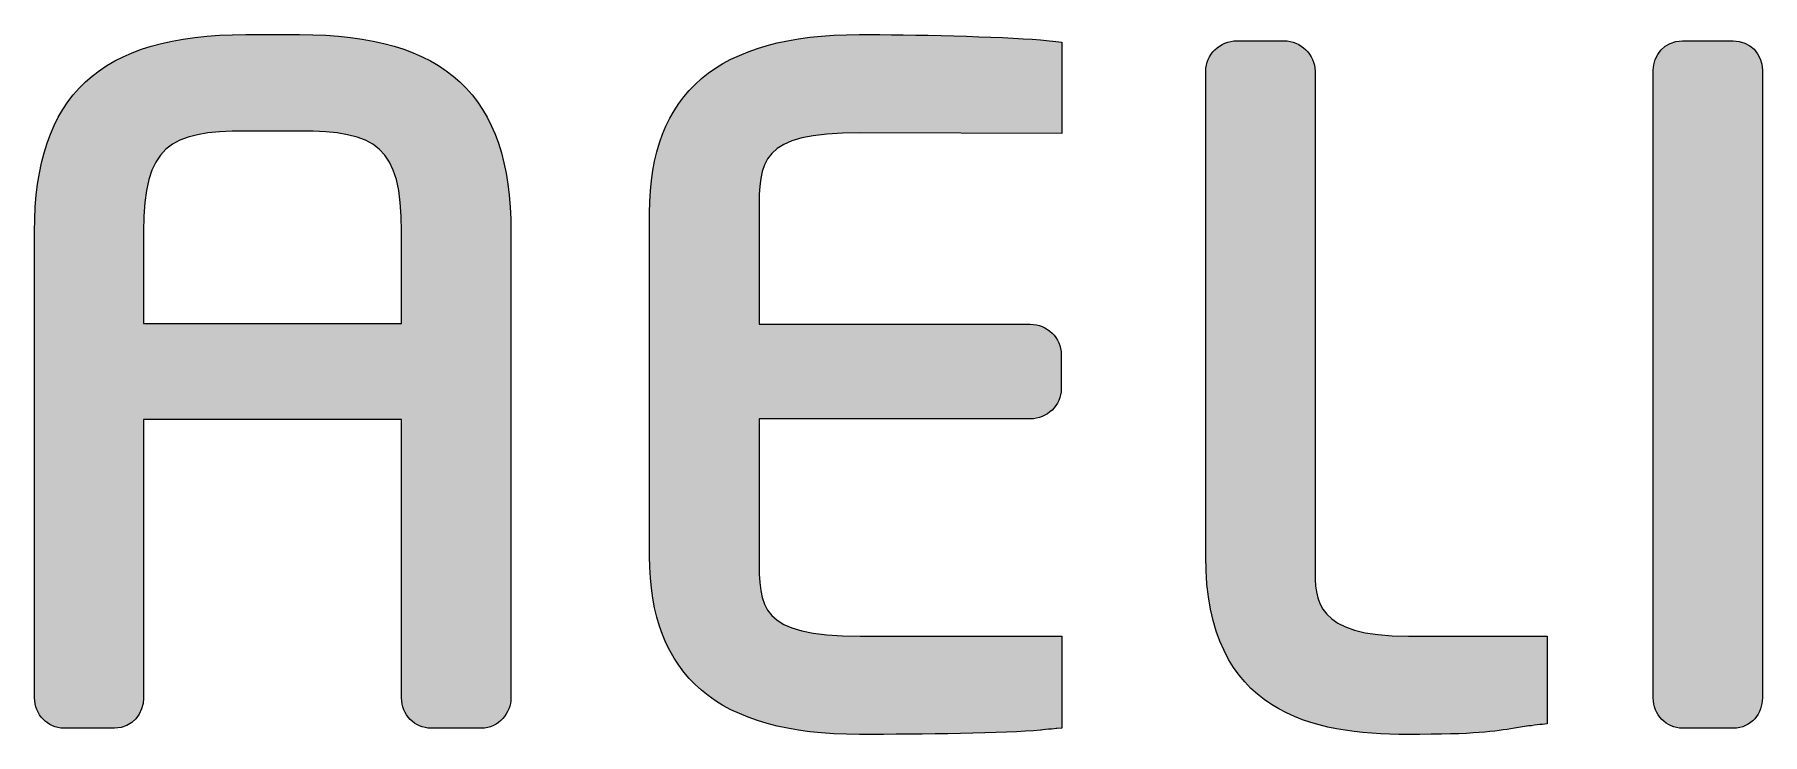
# Model space of a CAD drawing. Extents: x 16296675745 to 16296677675, y -37409619395 to -37409618123.
# Drawn here: x 16296676788.26 to 16296676794.97, y -37409618521.3 to -37409618518.58 of the extents above; entities that cross this region are included whole.
import ezdxf

# ---------------------------------------------------------------- set-up
doc = ezdxf.new("R2010")
doc.units = 0
doc.header["$LTSCALE"] = 10
doc.header["$MEASUREMENT"] = 0
doc.layers.add('레이어 1', color=7, linetype='CONTINUOUS', lineweight=0)

msp = doc.modelspace()

# ---------------------------------------------------------------- hatches: boundary and pattern name
at = {"layer": '레이어 1'}
h = msp.add_hatch(color=7, dxfattribs=at)
h.dxf.hatch_style = 2
edge = h.paths.add_edge_path()
edge.add_spline(control_points=[(16296676789.68239, -37409618519.705566), (16296676789.68239, -37409618519.705566), (16296676788.67975, -37409618519.705566), (16296676788.67975, -37409618519.705566), (16296676788.67975, -37409618519.668297), (16296676788.67975, -37409618519.348038), (16296676788.67975, -37409618519.348038), (16296676788.67975, -37409618519.013733), (16296676788.779131, -37409618518.957008), (16296676789.077271, -37409618518.957008), (16296676789.077271, -37409618518.957008), (16296676789.285179, -37409618518.957008), (16296676789.285179, -37409618518.957008), (16296676789.583151, -37409618518.957008), (16296676789.68239, -37409618519.013733), (16296676789.68239, -37409618519.348038), (16296676789.68239, -37409618519.348038), (16296676789.68239, -37409618519.668297), (16296676789.68239, -37409618519.705566)], knot_values=[0, 0, 0, 0, 1, 1, 1, 2, 2, 2, 3, 3, 3, 4, 4, 4, 5, 5, 5, 6, 6, 6, 6], degree=3, periodic=0)
edge = h.paths.add_edge_path()
edge.add_spline(control_points=[(16296676789.285179, -37409618518.581772), (16296676789.285179, -37409618518.581772), (16296676789.077271, -37409618518.581772), (16296676789.077271, -37409618518.581772), (16296676788.509291, -37409618518.581772), (16296676788.25606, -37409618518.818024), (16296676788.25606, -37409618519.348038), (16296676788.25606, -37409618519.348038), (16296676788.25606, -37409618521.161247), (16296676788.25606, -37409618521.161247), (16296676788.25606, -37409618521.224998), (16296676788.307871, -37409618521.279007), (16296676788.369011, -37409618521.279007), (16296676788.369011, -37409618521.279007), (16296676788.567369, -37409618521.279007), (16296676788.567369, -37409618521.279007), (16296676788.637671, -37409618521.279007), (16296676788.67975, -37409618521.219322), (16296676788.67975, -37409618521.161247), (16296676788.67975, -37409618521.161247), (16296676788.67975, -37409618520.119301), (16296676788.67975, -37409618520.078644), (16296676788.67975, -37409618520.078644), (16296676789.68239, -37409618520.078644), (16296676789.68239, -37409618520.078644), (16296676789.68239, -37409618520.119301), (16296676789.68239, -37409618521.161247), (16296676789.68239, -37409618521.161247), (16296676789.68239, -37409618521.226196), (16296676789.73362, -37409618521.279007), (16296676789.79673, -37409618521.279007), (16296676789.79673, -37409618521.279007), (16296676789.992649, -37409618521.279007), (16296676789.992649, -37409618521.279007), (16296676790.061331, -37409618521.279007), (16296676790.107559, -37409618521.218102), (16296676790.107559, -37409618521.161247), (16296676790.107559, -37409618521.161247), (16296676790.107559, -37409618519.348038), (16296676790.107559, -37409618519.348038), (16296676790.107559, -37409618518.818024), (16296676789.85383, -37409618518.581772), (16296676789.285179, -37409618518.581772)], knot_values=[0, 0, 0, 0, 1, 1, 1, 2, 2, 2, 3, 3, 3, 4, 4, 4, 5, 5, 5, 6, 6, 6, 7, 7, 7, 8, 8, 8, 9, 9, 9, 10, 10, 10, 11, 11, 11, 12, 12, 12, 13, 13, 13, 14, 14, 14, 14], degree=3, periodic=0)
h = msp.add_hatch(color=7, dxfattribs=at)
h.dxf.hatch_style = 2
edge = h.paths.add_edge_path()
edge.add_spline(control_points=[(16296676790.646391, -37409618519.274696), (16296676790.646391, -37409618519.274696), (16296676790.646391, -37409618520.609467), (16296676790.646391, -37409618520.609467), (16296676790.646391, -37409618521.076424), (16296676790.913099, -37409618521.3032), (16296676791.461889, -37409618521.3032), (16296676791.70414, -37409618521.3032), (16296676792.03385, -37409618521.298752), (16296676792.16568, -37409618521.286453), (16296676792.16379, -37409618521.286453), (16296676792.229601, -37409618521.280098), (16296676792.229601, -37409618521.280098), (16296676792.229601, -37409618521.280098), (16296676792.24865, -37409618521.278214), (16296676792.24865, -37409618521.278214), (16296676792.24865, -37409618521.278214), (16296676792.24865, -37409618520.921082), (16296676792.24865, -37409618520.921082), (16296676792.24865, -37409618520.921082), (16296676791.464899, -37409618520.921082), (16296676791.464899, -37409618520.921082), (16296676791.072241, -37409618520.921082), (16296676791.072241, -37409618520.810333), (16296676791.072241, -37409618520.609467), (16296676791.072241, -37409618520.609467), (16296676791.072241, -37409618520.114838), (16296676791.072241, -37409618520.076202), (16296676791.112591, -37409618520.076202), (16296676792.125759, -37409618520.076202), (16296676792.125759, -37409618520.076202), (16296676792.19212, -37409618520.076202), (16296676792.24618, -37409618520.023529), (16296676792.24618, -37409618519.958702), (16296676792.24618, -37409618519.958702), (16296676792.24618, -37409618519.826317), (16296676792.24618, -37409618519.826317), (16296676792.24618, -37409618519.761093), (16296676792.19212, -37409618519.708267), (16296676792.125759, -37409618519.708267), (16296676792.125759, -37409618519.708267), (16296676791.112591, -37409618519.708267), (16296676791.072241, -37409618519.708267), (16296676791.072241, -37409618519.669907), (16296676791.072241, -37409618519.274696), (16296676791.072241, -37409618519.274696), (16296676791.072241, -37409618519.074112), (16296676791.072241, -37409618518.963623), (16296676791.464899, -37409618518.963623), (16296676791.464899, -37409618518.963623), (16296676792.24835, -37409618518.966728), (16296676792.24835, -37409618518.966728), (16296676792.24835, -37409618518.966728), (16296676792.24835, -37409618518.611763), (16296676792.24835, -37409618518.611763), (16296676792.24835, -37409618518.611763), (16296676792.165239, -37409618518.602837), (16296676792.165239, -37409618518.602837), (16296676792.011101, -37409618518.588943), (16296676791.657681, -37409618518.581772), (16296676791.461889, -37409618518.581772), (16296676790.913099, -37409618518.581772), (16296676790.646391, -37409618518.808289), (16296676790.646391, -37409618519.274696)], knot_values=[0, 0, 0, 0, 1, 1, 1, 2, 2, 2, 3, 3, 3, 4, 4, 4, 5, 5, 5, 6, 6, 6, 7, 7, 7, 8, 8, 8, 9, 9, 9, 10, 10, 10, 11, 11, 11, 12, 12, 12, 13, 13, 13, 14, 14, 14, 15, 15, 15, 16, 16, 16, 17, 17, 17, 18, 18, 18, 19, 19, 19, 20, 20, 20, 21, 21, 21, 21], degree=3, periodic=0)
h = msp.add_hatch(color=7, dxfattribs=at)
h.dxf.hatch_style = 2
edge = h.paths.add_edge_path()
edge.add_spline(control_points=[(16296676792.92907, -37409618518.605957), (16296676792.863489, -37409618518.605957), (16296676792.807911, -37409618518.660133), (16296676792.807911, -37409618518.724403), (16296676792.807911, -37409618518.724403), (16296676792.807911, -37409618520.609467), (16296676792.807911, -37409618520.609467), (16296676792.807911, -37409618521.224182), (16296676793.227449, -37409618521.3032), (16296676793.59267, -37409618521.3032), (16296676793.860661, -37409618521.3032), (16296676793.929411, -37409618521.291847), (16296676794.00876, -37409618521.278618), (16296676794.00876, -37409618521.278618), (16296676794.055031, -37409618521.271317), (16296676794.055031, -37409618521.271317), (16296676794.05435, -37409618521.271599), (16296676794.11628, -37409618521.263901), (16296676794.11628, -37409618521.263901), (16296676794.11628, -37409618521.263901), (16296676794.134661, -37409618521.261459), (16296676794.134661, -37409618521.261459), (16296676794.134661, -37409618521.261459), (16296676794.134661, -37409618520.921082), (16296676794.134661, -37409618520.921082), (16296676794.134661, -37409618520.921082), (16296676793.596729, -37409618520.921082), (16296676793.596729, -37409618520.921082), (16296676793.232849, -37409618520.921082), (16296676793.232849, -37409618520.783722), (16296676793.232849, -37409618520.650414), (16296676793.232849, -37409618520.650414), (16296676793.232849, -37409618518.724403), (16296676793.232849, -37409618518.724403), (16296676793.232849, -37409618518.660133), (16296676793.17774, -37409618518.605957), (16296676793.11236, -37409618518.605957), (16296676793.11236, -37409618518.605957), (16296676792.92907, -37409618518.605957), (16296676792.92907, -37409618518.605957)], knot_values=[0, 0, 0, 0, 1, 1, 1, 2, 2, 2, 3, 3, 3, 4, 4, 4, 5, 5, 5, 6, 6, 6, 7, 7, 7, 8, 8, 8, 9, 9, 9, 10, 10, 10, 11, 11, 11, 12, 12, 12, 13, 13, 13, 13], degree=3, periodic=0)
h = msp.add_hatch(color=7, dxfattribs=at)
h.dxf.hatch_style = 2
edge = h.paths.add_edge_path()
edge.add_spline(control_points=[(16296676794.660549, -37409618518.605957), (16296676794.589781, -37409618518.605957), (16296676794.547501, -37409618518.664436), (16296676794.547501, -37409618518.720901), (16296676794.547501, -37409618518.720901), (16296676794.547501, -37409618521.161247), (16296676794.547501, -37409618521.161247), (16296676794.547501, -37409618521.226196), (16296676794.598289, -37409618521.279007), (16296676794.660549, -37409618521.279007), (16296676794.660549, -37409618521.279007), (16296676794.85857, -37409618521.279007), (16296676794.85857, -37409618521.279007), (16296676794.92948, -37409618521.279007), (16296676794.97183, -37409618521.219322), (16296676794.97183, -37409618521.161247), (16296676794.97183, -37409618521.161247), (16296676794.97183, -37409618518.720901), (16296676794.97183, -37409618518.720901), (16296676794.97183, -37409618518.656471), (16296676794.92219, -37409618518.605957), (16296676794.85857, -37409618518.605957), (16296676794.85857, -37409618518.605957), (16296676794.660549, -37409618518.605957), (16296676794.660549, -37409618518.605957)], knot_values=[0, 0, 0, 0, 1, 1, 1, 2, 2, 2, 3, 3, 3, 4, 4, 4, 5, 5, 5, 6, 6, 6, 7, 7, 7, 8, 8, 8, 8], degree=3, periodic=0)

# ---------------------------------------------------------------- linework, layer by layer
at = {"layer": '레이어 1', "color": 7}
for points, knots in [([(16296676789.285179, -37409618518.581772), (16296676789.285179, -37409618518.581772), (16296676789.077271, -37409618518.581772), (16296676789.077271, -37409618518.581772), (16296676788.509291, -37409618518.581772), (16296676788.25606, -37409618518.818024), (16296676788.25606, -37409618519.348038), (16296676788.25606, -37409618519.348038), (16296676788.25606, -37409618521.161247), (16296676788.25606, -37409618521.161247), (16296676788.25606, -37409618521.224998), (16296676788.307871, -37409618521.279007), (16296676788.369011, -37409618521.279007), (16296676788.369011, -37409618521.279007), (16296676788.567369, -37409618521.279007), (16296676788.567369, -37409618521.279007), (16296676788.637671, -37409618521.279007), (16296676788.67975, -37409618521.219322), (16296676788.67975, -37409618521.161247), (16296676788.67975, -37409618521.161247), (16296676788.67975, -37409618520.119301), (16296676788.67975, -37409618520.078644), (16296676788.67975, -37409618520.078644), (16296676789.68239, -37409618520.078644), (16296676789.68239, -37409618520.078644), (16296676789.68239, -37409618520.119301), (16296676789.68239, -37409618521.161247), (16296676789.68239, -37409618521.161247), (16296676789.68239, -37409618521.226196), (16296676789.73362, -37409618521.279007), (16296676789.79673, -37409618521.279007), (16296676789.79673, -37409618521.279007), (16296676789.992649, -37409618521.279007), (16296676789.992649, -37409618521.279007), (16296676790.061331, -37409618521.279007), (16296676790.107559, -37409618521.218102), (16296676790.107559, -37409618521.161247), (16296676790.107559, -37409618521.161247), (16296676790.107559, -37409618519.348038), (16296676790.107559, -37409618519.348038), (16296676790.107559, -37409618518.818024), (16296676789.85383, -37409618518.581772), (16296676789.285179, -37409618518.581772)], [0, 0, 0, 0, 1, 1, 1, 2, 2, 2, 3, 3, 3, 4, 4, 4, 5, 5, 5, 6, 6, 6, 7, 7, 7, 8, 8, 8, 9, 9, 9, 10, 10, 10, 11, 11, 11, 12, 12, 12, 13, 13, 13, 14, 14, 14, 14]), ([(16296676790.646391, -37409618519.274696), (16296676790.646391, -37409618519.274696), (16296676790.646391, -37409618520.609467), (16296676790.646391, -37409618520.609467), (16296676790.646391, -37409618521.076424), (16296676790.913099, -37409618521.3032), (16296676791.461889, -37409618521.3032), (16296676791.70414, -37409618521.3032), (16296676792.03385, -37409618521.298752), (16296676792.16568, -37409618521.286453), (16296676792.16379, -37409618521.286453), (16296676792.229601, -37409618521.280098), (16296676792.229601, -37409618521.280098), (16296676792.229601, -37409618521.280098), (16296676792.24865, -37409618521.278214), (16296676792.24865, -37409618521.278214), (16296676792.24865, -37409618521.278214), (16296676792.24865, -37409618520.921082), (16296676792.24865, -37409618520.921082), (16296676792.24865, -37409618520.921082), (16296676791.464899, -37409618520.921082), (16296676791.464899, -37409618520.921082), (16296676791.072241, -37409618520.921082), (16296676791.072241, -37409618520.810333), (16296676791.072241, -37409618520.609467), (16296676791.072241, -37409618520.609467), (16296676791.072241, -37409618520.114838), (16296676791.072241, -37409618520.076202), (16296676791.112591, -37409618520.076202), (16296676792.125759, -37409618520.076202), (16296676792.125759, -37409618520.076202), (16296676792.19212, -37409618520.076202), (16296676792.24618, -37409618520.023529), (16296676792.24618, -37409618519.958702), (16296676792.24618, -37409618519.958702), (16296676792.24618, -37409618519.826317), (16296676792.24618, -37409618519.826317), (16296676792.24618, -37409618519.761093), (16296676792.19212, -37409618519.708267), (16296676792.125759, -37409618519.708267), (16296676792.125759, -37409618519.708267), (16296676791.112591, -37409618519.708267), (16296676791.072241, -37409618519.708267), (16296676791.072241, -37409618519.669907), (16296676791.072241, -37409618519.274696), (16296676791.072241, -37409618519.274696), (16296676791.072241, -37409618519.074112), (16296676791.072241, -37409618518.963623), (16296676791.464899, -37409618518.963623), (16296676791.464899, -37409618518.963623), (16296676792.24835, -37409618518.966728), (16296676792.24835, -37409618518.966728), (16296676792.24835, -37409618518.966728), (16296676792.24835, -37409618518.611763), (16296676792.24835, -37409618518.611763), (16296676792.24835, -37409618518.611763), (16296676792.165239, -37409618518.602837), (16296676792.165239, -37409618518.602837), (16296676792.011101, -37409618518.588943), (16296676791.657681, -37409618518.581772), (16296676791.461889, -37409618518.581772), (16296676790.913099, -37409618518.581772), (16296676790.646391, -37409618518.808289), (16296676790.646391, -37409618519.274696)], [0, 0, 0, 0, 1, 1, 1, 2, 2, 2, 3, 3, 3, 4, 4, 4, 5, 5, 5, 6, 6, 6, 7, 7, 7, 8, 8, 8, 9, 9, 9, 10, 10, 10, 11, 11, 11, 12, 12, 12, 13, 13, 13, 14, 14, 14, 15, 15, 15, 16, 16, 16, 17, 17, 17, 18, 18, 18, 19, 19, 19, 20, 20, 20, 21, 21, 21, 21]), ([(16296676792.92907, -37409618518.605957), (16296676792.863489, -37409618518.605957), (16296676792.807911, -37409618518.660133), (16296676792.807911, -37409618518.724403), (16296676792.807911, -37409618518.724403), (16296676792.807911, -37409618520.609467), (16296676792.807911, -37409618520.609467), (16296676792.807911, -37409618521.224182), (16296676793.227449, -37409618521.3032), (16296676793.59267, -37409618521.3032), (16296676793.860661, -37409618521.3032), (16296676793.929411, -37409618521.291847), (16296676794.00876, -37409618521.278618), (16296676794.00876, -37409618521.278618), (16296676794.055031, -37409618521.271317), (16296676794.055031, -37409618521.271317), (16296676794.05435, -37409618521.271599), (16296676794.11628, -37409618521.263901), (16296676794.11628, -37409618521.263901), (16296676794.11628, -37409618521.263901), (16296676794.134661, -37409618521.261459), (16296676794.134661, -37409618521.261459), (16296676794.134661, -37409618521.261459), (16296676794.134661, -37409618520.921082), (16296676794.134661, -37409618520.921082), (16296676794.134661, -37409618520.921082), (16296676793.596729, -37409618520.921082), (16296676793.596729, -37409618520.921082), (16296676793.232849, -37409618520.921082), (16296676793.232849, -37409618520.783722), (16296676793.232849, -37409618520.650414), (16296676793.232849, -37409618520.650414), (16296676793.232849, -37409618518.724403), (16296676793.232849, -37409618518.724403), (16296676793.232849, -37409618518.660133), (16296676793.17774, -37409618518.605957), (16296676793.11236, -37409618518.605957), (16296676793.11236, -37409618518.605957), (16296676792.92907, -37409618518.605957), (16296676792.92907, -37409618518.605957)], [0, 0, 0, 0, 1, 1, 1, 2, 2, 2, 3, 3, 3, 4, 4, 4, 5, 5, 5, 6, 6, 6, 7, 7, 7, 8, 8, 8, 9, 9, 9, 10, 10, 10, 11, 11, 11, 12, 12, 12, 13, 13, 13, 13]), ([(16296676794.660549, -37409618518.605957), (16296676794.589781, -37409618518.605957), (16296676794.547501, -37409618518.664436), (16296676794.547501, -37409618518.720901), (16296676794.547501, -37409618518.720901), (16296676794.547501, -37409618521.161247), (16296676794.547501, -37409618521.161247), (16296676794.547501, -37409618521.226196), (16296676794.598289, -37409618521.279007), (16296676794.660549, -37409618521.279007), (16296676794.660549, -37409618521.279007), (16296676794.85857, -37409618521.279007), (16296676794.85857, -37409618521.279007), (16296676794.92948, -37409618521.279007), (16296676794.97183, -37409618521.219322), (16296676794.97183, -37409618521.161247), (16296676794.97183, -37409618521.161247), (16296676794.97183, -37409618518.720901), (16296676794.97183, -37409618518.720901), (16296676794.97183, -37409618518.656471), (16296676794.92219, -37409618518.605957), (16296676794.85857, -37409618518.605957), (16296676794.85857, -37409618518.605957), (16296676794.660549, -37409618518.605957), (16296676794.660549, -37409618518.605957)], [0, 0, 0, 0, 1, 1, 1, 2, 2, 2, 3, 3, 3, 4, 4, 4, 5, 5, 5, 6, 6, 6, 7, 7, 7, 8, 8, 8, 8]), ([(16296676789.68239, -37409618519.705566), (16296676789.68239, -37409618519.705566), (16296676788.67975, -37409618519.705566), (16296676788.67975, -37409618519.705566), (16296676788.67975, -37409618519.668297), (16296676788.67975, -37409618519.348038), (16296676788.67975, -37409618519.348038), (16296676788.67975, -37409618519.013733), (16296676788.779131, -37409618518.957008), (16296676789.077271, -37409618518.957008), (16296676789.077271, -37409618518.957008), (16296676789.285179, -37409618518.957008), (16296676789.285179, -37409618518.957008), (16296676789.583151, -37409618518.957008), (16296676789.68239, -37409618519.013733), (16296676789.68239, -37409618519.348038), (16296676789.68239, -37409618519.348038), (16296676789.68239, -37409618519.668297), (16296676789.68239, -37409618519.705566)], [0, 0, 0, 0, 1, 1, 1, 2, 2, 2, 3, 3, 3, 4, 4, 4, 5, 5, 5, 6, 6, 6, 6])]:
    msp.add_open_spline(points, degree=3, knots=knots, dxfattribs=at)

doc.saveas('drawing.dxf')
